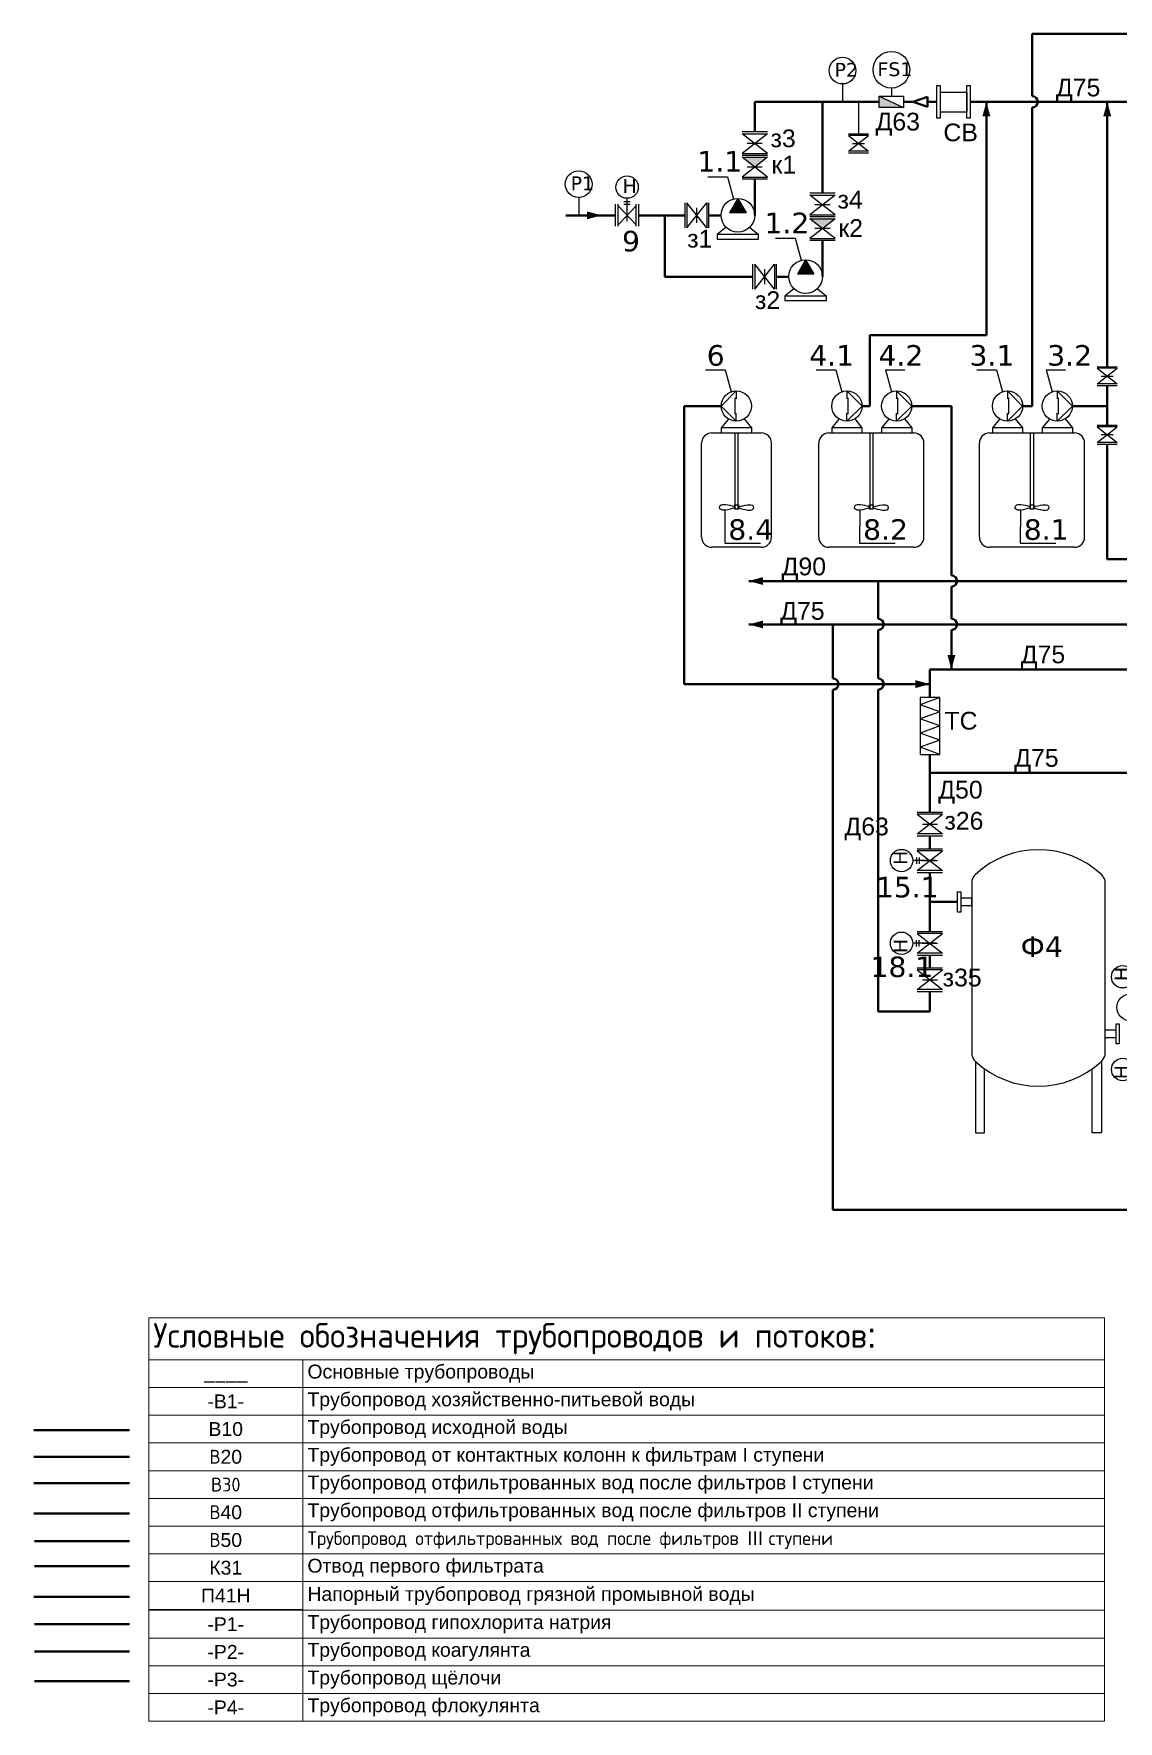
# Model space of a CAD drawing. Header units: millimetres. Extents: x 93665 to 221094, y -93000 to -1330.
# Drawn here: x 113402 to 123954, y -82655 to -66226 of the extents above; entities that cross this region are included whole.
import ezdxf

# ---------------------------------------------------------------- set-up
doc = ezdxf.new("R2010")
doc.units = ezdxf.units.MM
doc.layers.get('Defpoints').update_dxf_attribs({"color": 1, "lineweight": 50})
doc.layers.add('1', color=7, linetype='Continuous')
doc.layers.add('2', color=7, linetype='Continuous')
for name, color, linetype, lineweight in [('_Надписи', 7, 'Continuous', 40), ('В10', 66, 'Continuous', 40), ('В40', 142, 'Continuous', 40), ('В50', 180, 'Continuous', 40), ('В60Н', 140, 'Continuous', 40), ('К20Н', 33, 'Continuous', 40), ('Р1', 202, 'Continuous', 40), ('Р4', 210, 'Continuous', 40)]:
    doc.layers.add(name, color=color, linetype=linetype, lineweight=lineweight)
for name, color, linetype, lineweight, true_color in [('В1', 5, 'Continuous', 40, 0x0000ff), ('К10', 7, 'Continuous', 40, 0xffbe00), ('Р2', 7, 'Continuous', 40, 0x991b1e), ('Р3', 7, 'Continuous', 40, 0xd19cc7)]:
    doc.layers.add(name, color=color, linetype=linetype, lineweight=lineweight, true_color=true_color)
doc.styles.get("Standard").update_dxf_attribs({"font": 'arial.ttf'})

# ---------------------------------------------------------------- blocks, each defined once
blk = doc.blocks.new('*T3')
at = {"layer": 'Defpoints', "color": 8, "linetype": 'ByBlock', "lineweight": 0, "transparency": 16777216}
for p, q in [((0, 0), (9300, 0)), ((0, 0), (0, -410)), ((9300, 0), (9300, -410)), ((0, -410), (9300, -410))]:
    blk.add_line(p, q, dxfattribs=at)
at = {"layer": '_Надписи', "color": 0, "transparency": 16777216, "insert": (45, -205), "char_height": 240, "width": 9210, "attachment_point": 4}
blk.add_mtext('{\\fGOST Common|b0|i0|c204|p34;Условные обозначения трубопроводов и потоков}:', dxfattribs=at)
blk = doc.blocks.new('*T4')
at = {"layer": 'Р1', "color": 7, "linetype": 'ByBlock', "lineweight": 15, "transparency": 16777216}
for p, q in [((0, 0), (1500, 0)), ((0, 0), (0, -270)), ((1500, 0), (1500, -270)), ((0, -270), (1500, -270))]:
    blk.add_line(p, q, dxfattribs=at)
at = {"layer": 'Р1', "color": 0, "transparency": 16777216, "insert": (750, -135), "char_height": 135, "width": 1410, "attachment_point": 5}
blk.add_mtext('-Р1-', dxfattribs=at)
blk = doc.blocks.new('*T5')
at = {"layer": 'Р2', "color": 7, "linetype": 'ByBlock', "lineweight": 15, "transparency": 16777216}
for p, q in [((0, 0), (1500, 0)), ((0, 0), (0, -270)), ((1500, 0), (1500, -270)), ((0, -270), (1500, -270))]:
    blk.add_line(p, q, dxfattribs=at)
at = {"layer": 'Р2', "color": 0, "transparency": 16777216, "insert": (750, -135), "char_height": 135, "width": 1410, "attachment_point": 5}
blk.add_mtext('-Р2-', dxfattribs=at)
blk = doc.blocks.new('*T6')
at = {"layer": 'Р3', "color": 7, "linetype": 'ByBlock', "lineweight": 15, "transparency": 16777216}
for p, q in [((0, 0), (1500, 0)), ((0, 0), (0, -270)), ((1500, 0), (1500, -270)), ((0, -270), (1500, -270))]:
    blk.add_line(p, q, dxfattribs=at)
at = {"layer": 'Р3', "color": 0, "transparency": 16777216, "insert": (750, -135), "char_height": 135, "width": 1410, "attachment_point": 5}
blk.add_mtext('-Р3-', dxfattribs=at)
blk = doc.blocks.new('*T7')
at = {"layer": 'Р4', "color": 7, "linetype": 'ByBlock', "lineweight": 15, "transparency": 16777216}
for p, q in [((0, 0), (1500, 0)), ((0, 0), (0, -270)), ((1500, 0), (1500, -270)), ((0, -270), (1500, -270))]:
    blk.add_line(p, q, dxfattribs=at)
at = {"layer": 'Р4', "color": 0, "transparency": 16777216, "insert": (750, -135), "char_height": 135, "width": 1410, "attachment_point": 5}
blk.add_mtext('-Р4-', dxfattribs=at)
blk = doc.blocks.new('*T8')
at = {"layer": '_Надписи', "color": 7, "linetype": 'ByBlock', "lineweight": 15, "transparency": 16777216}
for p, q in [((0, 0), (7800, 0)), ((0, 0), (0, -270)), ((7800, 0), (7800, -270)), ((0, -270), (7800, -270))]:
    blk.add_line(p, q, dxfattribs=at)
at = {"layer": '_Надписи', "color": 0, "transparency": 16777216, "insert": (45, -135), "char_height": 135, "width": 7710, "attachment_point": 4}
blk.add_mtext('Трубопровод гипохлорита натрия', dxfattribs=at)
blk = doc.blocks.new('*T9')
at = {"layer": '_Надписи', "color": 7, "linetype": 'ByBlock', "lineweight": 15, "transparency": 16777216}
for p, q in [((0, 0), (7800, 0)), ((0, 0), (0, -270)), ((7800, 0), (7800, -270)), ((0, -270), (7800, -270))]:
    blk.add_line(p, q, dxfattribs=at)
at = {"layer": '_Надписи', "color": 0, "transparency": 16777216, "insert": (45, -135), "char_height": 135, "width": 7710, "attachment_point": 4}
blk.add_mtext('Трубопровод коагулянта', dxfattribs=at)
blk = doc.blocks.new('*T10')
at = {"layer": '_Надписи', "color": 7, "linetype": 'ByBlock', "lineweight": 15, "transparency": 16777216}
for p, q in [((0, 0), (7800, 0)), ((0, 0), (0, -270)), ((7800, 0), (7800, -270)), ((0, -270), (7800, -270))]:
    blk.add_line(p, q, dxfattribs=at)
at = {"layer": '_Надписи', "color": 0, "transparency": 16777216, "insert": (45, -135), "char_height": 135, "width": 7710, "attachment_point": 4}
blk.add_mtext('Трубопровод щёлочи', dxfattribs=at)
blk = doc.blocks.new('*T11')
at = {"layer": '_Надписи', "color": 7, "linetype": 'ByBlock', "lineweight": 15, "transparency": 16777216}
for p, q in [((0, 0), (7800, 0)), ((0, 0), (0, -270)), ((7800, 0), (7800, -270)), ((0, -270), (7800, -270))]:
    blk.add_line(p, q, dxfattribs=at)
at = {"layer": '_Надписи', "color": 0, "transparency": 16777216, "insert": (45, -135), "char_height": 135, "width": 7710, "attachment_point": 4}
blk.add_mtext('Трубопровод флокулянта', dxfattribs=at)
blk = doc.blocks.new('*T12')
at = {"layer": '_Надписи', "color": 7, "linetype": 'ByBlock', "lineweight": 15, "transparency": 16777216}
for p, q in [((0, 0), (1500, 0)), ((0, 0), (0, -270)), ((1500, 0), (1500, -270)), ((0, -270), (1500, -270))]:
    blk.add_line(p, q, dxfattribs=at)
at = {"layer": '_Надписи', "color": 0, "transparency": 16777216, "insert": (750, -135), "char_height": 135, "width": 1410, "attachment_point": 5}
blk.add_mtext('____', dxfattribs=at)
blk = doc.blocks.new('*T13')
at = {"layer": '_Надписи', "color": 7, "linetype": 'ByBlock', "lineweight": 15, "transparency": 16777216}
for p, q in [((0, 0), (7800, 0)), ((0, 0), (0, -270)), ((7800, 0), (7800, -270)), ((0, -270), (7800, -270))]:
    blk.add_line(p, q, dxfattribs=at)
at = {"layer": '_Надписи', "color": 0, "transparency": 16777216, "insert": (45, -135), "char_height": 135, "width": 7710, "attachment_point": 4}
blk.add_mtext('Основные трубопроводы', dxfattribs=at)
blk = doc.blocks.new('*T14')
at = {"layer": 'В1', "color": 7, "linetype": 'ByBlock', "lineweight": 15, "transparency": 16777216}
for p, q in [((0, 0), (1500, 0)), ((0, 0), (0, -270)), ((1500, 0), (1500, -270)), ((0, -270), (1500, -270))]:
    blk.add_line(p, q, dxfattribs=at)
at = {"layer": 'В1', "color": 0, "transparency": 16777216, "insert": (750, -135), "char_height": 135, "width": 1410, "attachment_point": 5}
blk.add_mtext('-В1-', dxfattribs=at)
blk = doc.blocks.new('*T15')
at = {"layer": '_Надписи', "color": 7, "linetype": 'ByBlock', "lineweight": 15, "transparency": 16777216}
for p, q in [((0, 0), (7800, 0)), ((0, 0), (0, -270)), ((7800, 0), (7800, -270)), ((0, -270), (7800, -270))]:
    blk.add_line(p, q, dxfattribs=at)
at = {"layer": '_Надписи', "color": 0, "transparency": 16777216, "insert": (45, -135), "char_height": 135, "width": 7710, "attachment_point": 4}
blk.add_mtext('Трубопровод хозяйственно-питьевой воды', dxfattribs=at)
blk = doc.blocks.new('*T16')
at = {"layer": 'В10', "color": 7, "linetype": 'ByBlock', "lineweight": 15, "transparency": 16777216}
for p, q in [((0, 0), (1500, 0)), ((0, 0), (0, -270)), ((1500, 0), (1500, -270)), ((0, -270), (1500, -270))]:
    blk.add_line(p, q, dxfattribs=at)
at = {"layer": 'В10', "color": 0, "transparency": 16777216, "insert": (750, -135), "char_height": 135, "width": 1410, "attachment_point": 5}
blk.add_mtext('В10', dxfattribs=at)
blk = doc.blocks.new('*T17')
at = {"layer": '_Надписи', "color": 7, "linetype": 'ByBlock', "lineweight": 15, "transparency": 16777216}
for p, q in [((0, 0), (7800, 0)), ((0, 0), (0, -270)), ((7800, 0), (7800, -270)), ((0, -270), (7800, -270))]:
    blk.add_line(p, q, dxfattribs=at)
at = {"layer": '_Надписи', "color": 0, "transparency": 16777216, "insert": (45, -135), "char_height": 135, "width": 7710, "attachment_point": 4}
blk.add_mtext('Трубопровод исходной воды', dxfattribs=at)
blk = doc.blocks.new('*T18')
at = {"layer": 'В40', "color": 7, "linetype": 'ByBlock', "lineweight": 15, "transparency": 16777216}
for p, q in [((0, 0), (1500, 0)), ((0, 0), (0, -270)), ((1500, 0), (1500, -270)), ((0, -270), (1500, -270))]:
    blk.add_line(p, q, dxfattribs=at)
at = {"layer": 'В40', "color": 0, "transparency": 16777216, "insert": (750, -135), "char_height": 135, "width": 1410, "attachment_point": 5}
blk.add_mtext('{\\fGOST Common|b0|i0|c204|p34;В}20', dxfattribs=at)
blk = doc.blocks.new('*T19')
at = {"layer": '_Надписи', "color": 7, "linetype": 'ByBlock', "lineweight": 15, "transparency": 16777216}
for p, q in [((0, 0), (7800, 0)), ((0, 0), (0, -270)), ((7800, 0), (7800, -270)), ((0, -270), (7800, -270))]:
    blk.add_line(p, q, dxfattribs=at)
at = {"layer": '_Надписи', "color": 0, "transparency": 16777216, "insert": (45, -135), "char_height": 135, "width": 7710, "attachment_point": 4}
blk.add_mtext('Трубопровод от контактных колонн к фильтрам I ступени', dxfattribs=at)
blk = doc.blocks.new('*T20')
at = {"layer": 'В50', "color": 7, "linetype": 'ByBlock', "lineweight": 15, "transparency": 16777216}
for p, q in [((0, 0), (1500, 0)), ((0, 0), (0, -270)), ((1500, 0), (1500, -270)), ((0, -270), (1500, -270))]:
    blk.add_line(p, q, dxfattribs=at)
at = {"layer": 'В50', "color": 0, "transparency": 16777216, "insert": (750, -135), "char_height": 135, "width": 1410, "attachment_point": 5}
blk.add_mtext('{\\fGOST Common|b0|i0|c204|p34;\\C256;В\\fGOST Common|b0|i0|c0|p34;30}', dxfattribs=at)
blk = doc.blocks.new('*T21')
at = {"layer": '_Надписи', "color": 7, "linetype": 'ByBlock', "lineweight": 15, "transparency": 16777216}
for p, q in [((0, 0), (7800, 0)), ((0, 0), (0, -270)), ((7800, 0), (7800, -270)), ((0, -270), (7800, -270))]:
    blk.add_line(p, q, dxfattribs=at)
at = {"layer": '_Надписи', "color": 0, "transparency": 16777216, "insert": (45, -135), "char_height": 135, "width": 7710, "attachment_point": 4}
blk.add_mtext('Трубопровод отфильтрованных вод после фильтров I ступени', dxfattribs=at)
blk = doc.blocks.new('*T22')
at = {"layer": 'В60Н', "color": 7, "linetype": 'ByBlock', "lineweight": 15, "transparency": 16777216}
for p, q in [((0, 0), (1500, 0)), ((0, 0), (0, -270)), ((1500, 0), (1500, -270)), ((0, -270), (1500, -270))]:
    blk.add_line(p, q, dxfattribs=at)
at = {"layer": 'В60Н', "color": 0, "transparency": 16777216, "insert": (750, -135), "char_height": 135, "width": 1410, "attachment_point": 5}
blk.add_mtext('{\\fGOST Common|b0|i0|c204|p34;В}40', dxfattribs=at)
blk = doc.blocks.new('*T23')
at = {"layer": '_Надписи', "color": 7, "linetype": 'ByBlock', "lineweight": 15, "transparency": 16777216}
for p, q in [((0, 0), (7800, 0)), ((0, 0), (0, -270)), ((7800, 0), (7800, -270)), ((0, -270), (7800, -270))]:
    blk.add_line(p, q, dxfattribs=at)
at = {"layer": '_Надписи', "color": 0, "transparency": 16777216, "insert": (45, -135), "char_height": 135, "width": 7710, "attachment_point": 4}
blk.add_mtext('Трубопровод отфильтрованных вод после фильтров II ступени', dxfattribs=at)
blk = doc.blocks.new('*T24')
at = {"layer": 'К10', "color": 7, "linetype": 'ByBlock', "lineweight": 15, "transparency": 16777216}
for p, q in [((0, 0), (1500, 0)), ((0, 0), (0, -270)), ((1500, 0), (1500, -270)), ((0, -270), (1500, -270))]:
    blk.add_line(p, q, dxfattribs=at)
at = {"layer": 'К10', "color": 0, "transparency": 16777216, "insert": (750, -135), "char_height": 135, "width": 1410, "attachment_point": 5}
blk.add_mtext('К31', dxfattribs=at)
blk = doc.blocks.new('*T25')
at = {"layer": '_Надписи', "color": 7, "linetype": 'ByBlock', "lineweight": 15, "transparency": 16777216}
for p, q in [((0, 0), (7800, 0)), ((0, 0), (0, -270)), ((7800, 0), (7800, -270)), ((0, -270), (7800, -270))]:
    blk.add_line(p, q, dxfattribs=at)
at = {"layer": '_Надписи', "color": 0, "transparency": 16777216, "insert": (45, -135), "char_height": 135, "width": 7710, "attachment_point": 4}
blk.add_mtext('Отвод первого фильтрата', dxfattribs=at)
blk = doc.blocks.new('*T26')
at = {"layer": 'К20Н', "color": 7, "linetype": 'ByBlock', "lineweight": 15, "transparency": 16777216}
for p, q in [((0, 0), (1500, 0)), ((0, 0), (0, -270)), ((1500, 0), (1500, -270)), ((0, -270), (1500, -270))]:
    blk.add_line(p, q, dxfattribs=at)
at = {"layer": 'К20Н', "color": 0, "transparency": 16777216, "insert": (750, -135), "char_height": 135, "width": 1410, "attachment_point": 5}
blk.add_mtext('П41Н', dxfattribs=at)
blk = doc.blocks.new('*T27')
at = {"layer": '_Надписи', "color": 7, "linetype": 'ByBlock', "lineweight": 15, "transparency": 16777216}
for p, q in [((0, 0), (7800, 0)), ((0, 0), (0, -279)), ((7800, 0), (7800, -279)), ((0, -279), (7800, -279))]:
    blk.add_line(p, q, dxfattribs=at)
at = {"layer": '_Надписи', "color": 0, "transparency": 16777216, "insert": (45, -139.5), "char_height": 135, "width": 7710, "attachment_point": 4}
blk.add_mtext('Напорный трубопровод грязной промывной воды', dxfattribs=at)
blk = doc.blocks.new('*T28')
at = {"layer": 'В60Н', "color": 7, "linetype": 'ByBlock', "lineweight": 15, "transparency": 16777216}
for p, q in [((0, 0), (1500, 0)), ((0, 0), (0, -270)), ((1500, 0), (1500, -270)), ((0, -270), (1500, -270))]:
    blk.add_line(p, q, dxfattribs=at)
at = {"layer": 'В60Н', "color": 0, "transparency": 16777216, "insert": (750, -135), "char_height": 135, "width": 1410, "attachment_point": 5}
blk.add_mtext('{\\fGOST Common|b0|i0|c204|p34;В}50', dxfattribs=at)
blk = doc.blocks.new('*T29')
at = {"layer": '_Надписи', "color": 7, "linetype": 'ByBlock', "lineweight": 15, "transparency": 16777216}
for p, q in [((0, 0), (7800, 0)), ((0, 0), (0, -270)), ((7800, 0), (7800, -270)), ((0, -270), (7800, -270))]:
    blk.add_line(p, q, dxfattribs=at)
at = {"layer": '_Надписи', "color": 0, "transparency": 16777216, "insert": (45, -135), "char_height": 135, "width": 7710, "attachment_point": 4}
blk.add_mtext('{\\fGOST Common|b0|i0|c204|p34;Трубопровод отфильтрованных вод после фильтров }III {\\fGOST Common|b0|i0|c204|p34;ступени}', dxfattribs=at)

msp = doc.modelspace()

# ---------------------------------------------------------------- hatches: boundary and pattern name
at = {"layer": '1'}
h = msp.add_hatch(color=256, dxfattribs=at)
h.dxf.hatch_style = 1
h.paths.add_polyline_path([(120294, -67429), (120417, -67526), (120540, -67429)])
at = {"layer": '1', "ltscale": 0.3}
h = msp.add_hatch(color=256, dxfattribs=at)
h.dxf.hatch_style = 1
h.paths.add_polyline_path([(120252, -67829), (120333, -67970), (120173, -67970)])
at = {"layer": '1'}
h = msp.add_hatch(color=256, dxfattribs=at)
h.dxf.hatch_style = 1
h.paths.add_polyline_path([(120954, -68027), (121076, -68123), (121199, -68027)])
at = {"layer": '1', "ltscale": 0.3}
h = msp.add_hatch(color=256, dxfattribs=at)
h.dxf.hatch_style = 1
h.paths.add_polyline_path([(120912, -68427), (120992, -68568), (120832, -68568)])
at = {"layer": '2', "ltscale": 0.5}
msp.add_hatch(color=256, dxfattribs=at).paths.add_polyline_path([(121629, -66835), (121629, -66944), (121865, -66944)])

# ---------------------------------------------------------------- linework, layer by layer
at = {"layer": '1'}
for p, q in [((121271, -66715), (121271, -66889)), ((122220, -66794), (122220, -66985)), ((122220, -66794), (122481, -66794)), ((122481, -66794), (122481, -66985)), ((121427, -66889), (121427, -67202)), ((122220, -66985), (122481, -66985)), ((121330, -67202), (121525, -67202)), ((121525, -67217), (121330, -67217)), ((121330, -67217), (121525, -67370)), ((121330, -67370), (121525, -67217)), ((121369, -67294), (121486, -67294)), ((121369, -67294), (121486, -67294)), ((121525, -67370), (121330, -67370)), ((121330, -67385), (121525, -67385)), ((118704, -67820), (118704, -67994)), ((120252, -67829), (120173, -67970)), ((120252, -67829), (120333, -67970)), ((120139, -68110), (120051, -68182)), ((120367, -68110), (120455, -68182)), ((120912, -68427), (120832, -68568)), ((120912, -68427), (120992, -68568)), ((120798, -68708), (120710, -68780)), ((121027, -68708), (121115, -68780)), ((123750, -69468), (123944, -69468)), ((123944, -69483), (123750, -69483)), ((123750, -69483), (123944, -69636)), ((123750, -69636), (123944, -69483)), ((123944, -69636), (123750, -69636)), ((123750, -69651), (123944, -69651)), ((123788, -69560), (123905, -69560)), ((123788, -69560), (123906, -69560)), ((120161, -69977), (120092, -70064)), ((120388, -70064), (120317, -69975)), ((121237, -69977), (121168, -70064)), ((121464, -70064), (121393, -69975)), ((121721, -69977), (121652, -70064)), ((121948, -70064), (121877, -69975)), ((122800, -69977), (122731, -70064)), ((123027, -70064), (122956, -69975)), ((123284, -69977), (123215, -70064)), ((123511, -70064), (123440, -69975)), ((119998, -70113), (120482, -70113)), ((121138, -70113), (121966, -70113)), ((122701, -70113), (123529, -70113)), ((123750, -70038), (123944, -70038)), ((123944, -70053), (123750, -70053)), ((123750, -70053), (123944, -70205)), ((123750, -70205), (123944, -70053)), ((123788, -70129), (123905, -70129)), ((123788, -70129), (123906, -70129)), ((119900, -71127), (119900, -70211)), ((120580, -71127), (120580, -70211)), ((121040, -71127), (121040, -70211)), ((122603, -71127), (122603, -70211)), ((123944, -70205), (123750, -70205)), ((123750, -70221), (123944, -70221)), ((120127, -70863), (120125, -71187)), ((121439, -70863), (121437, -71187)), ((123002, -70863), (123000, -71187)), ((120482, -71225), (119998, -71225)), ((120125, -71187), (120473, -71187)), ((121966, -71225), (121138, -71225)), ((121437, -71187), (121785, -71187)), ((123529, -71225), (122701, -71225)), ((123000, -71187), (123348, -71187)), ((122026, -72688), (122026, -73242)), ((122217, -72688), (122026, -72688)), ((122217, -72688), (122026, -72758)), ((122217, -72827), (122026, -72758)), ((122217, -73242), (122217, -72688)), ((122217, -72827), (122026, -72896)), ((122217, -72965), (122026, -72896)), ((122217, -72965), (122026, -73034)), ((122217, -73104), (122026, -73034)), ((122217, -73104), (122026, -73173)), ((122217, -73242), (122026, -73173)), ((122026, -73242), (122217, -73242)), ((122529, -74470), (122529, -76172)), ((123825, -74470), (123825, -76172)), ((122564, -76231), (122564, -76927)), ((122654, -76927), (122654, -76305)), ((123700, -76927), (123700, -76305)), ((123791, -76231), (123791, -76927)), ((122564, -76927), (122654, -76927)), ((123791, -76927), (123700, -76927))]:
    msp.add_line(p, q, dxfattribs=at)
at = {"layer": '1', "ltscale": 0.166667}
for p, q in [((119961, -67619), (120151, -67619)), ((120620, -68217), (120810, -68217)), ((119939, -69497), (120129, -69497)), ((121016, -69497), (121206, -69497)), ((121689, -69497), (121879, -69497)), ((122579, -69497), (122769, -69497)), ((123252, -69497), (123442, -69497))]:
    msp.add_line(p, q, dxfattribs=at)
at = {"layer": '1', "ltscale": 0.4}
for p, q in [((120151, -67619), (120210, -67835)), ((120810, -68217), (120869, -68432)), ((120129, -69497), (120188, -69712)), ((121206, -69497), (121265, -69712)), ((121689, -69497), (121748, -69712)), ((122769, -69497), (122828, -69712)), ((123252, -69497), (123311, -69712))]:
    msp.add_line(p, q, dxfattribs=at)
at = {"layer": '1', "ltscale": 0.3}
for p, q in [((120333, -67970), (120173, -67970)), ((120051, -68226), (120455, -68226)), ((120992, -68568), (120832, -68568)), ((120710, -68824), (121115, -68824)), ((122064, -71127), (122064, -70211)), ((123627, -71127), (123627, -70211))]:
    msp.add_line(p, q, dxfattribs=at)
at = {"layer": '1', "ltscale": 10}
for p, q in [((120091, -69851), (120238, -69704)), ((120226, -69931), (120226, -69770)), ((120238, -69704), (120238, -69782)), ((121461, -69851), (121314, -69704)), ((121314, -69704), (121314, -69782)), ((121325, -69931), (121325, -69770)), ((121945, -69851), (121798, -69704)), ((121798, -69704), (121798, -69782)), ((121809, -69931), (121809, -69770)), ((123024, -69851), (122877, -69704)), ((122877, -69704), (122877, -69782)), ((122888, -69931), (122888, -69770)), ((123508, -69851), (123361, -69704)), ((123361, -69704), (123361, -69782)), ((123372, -69931), (123372, -69770)), ((120091, -69851), (120238, -69998)), ((120238, -69998), (120238, -69920)), ((121461, -69851), (121314, -69998)), ((121314, -69998), (121314, -69920)), ((121945, -69851), (121798, -69998)), ((121798, -69998), (121798, -69920)), ((123024, -69851), (122877, -69998)), ((122877, -69998), (122877, -69920)), ((123508, -69851), (123361, -69998)), ((123361, -69998), (123361, -69920))]:
    msp.add_line(p, q, dxfattribs=at)
at = {"layer": '1', "ltscale": 100}
for p, q in [((120092, -70113), (120388, -70113)), ((121168, -70113), (121464, -70113)), ((121652, -70113), (121948, -70113)), ((122731, -70113), (123027, -70113)), ((123215, -70113), (123511, -70113))]:
    msp.add_line(p, q, dxfattribs=at)
at = {"layer": '1'}
for points in [[(122189, -66729), (122220, -66729), (122220, -67049), (122189, -67049)], [(122481, -66729), (122513, -66729), (122513, -67049), (122481, -67049)], [(122390, -74580), (122422, -74580), (122422, -74777), (122390, -74777)], [(122529, -74643), (122422, -74643), (122422, -74714), (122529, -74714)], [(123964, -76061), (123933, -76061), (123933, -75865), (123964, -75865)], [(123825, -75998), (123933, -75998), (123933, -75928), (123825, -75928)]]:
    msp.add_lwpolyline(points, close=True, dxfattribs=at)
for points in [[(120455, -68226), (120455, -68182), (120051, -68182), (120051, -68226)], [(121115, -68824), (121115, -68780), (120710, -68780), (120710, -68824)], [(120388, -70113), (120388, -70064), (120092, -70064), (120092, -70113)], [(121464, -70113), (121464, -70064), (121168, -70064), (121168, -70113)], [(121948, -70113), (121948, -70064), (121652, -70064), (121652, -70113)], [(123027, -70113), (123027, -70064), (122731, -70064), (122731, -70113)], [(123511, -70113), (123511, -70064), (123215, -70064), (123215, -70113)]]:
    msp.add_lwpolyline(points, dxfattribs=at)
at = {"layer": '1', "ltscale": 50}
for points in [[(120227, -70856), (120227, -70113), (120253, -70113), (120253, -70856)], [(121539, -70856), (121539, -70113), (121565, -70113), (121565, -70856)], [(123102, -70856), (123102, -70113), (123128, -70113), (123128, -70856)]]:
    msp.add_lwpolyline(points, dxfattribs=at)
for points in [[(120222, -70813), (120258, -70813), (120258, -70856), (120222, -70856)], [(121533, -70813), (121570, -70813), (121570, -70856), (121533, -70856)], [(123096, -70813), (123133, -70813), (123133, -70856), (123096, -70856)]]:
    msp.add_lwpolyline(points, close=True, dxfattribs=at)
at = {"layer": '1'}
for centre, radius in [((120253, -67993), 164), ((120912, -68590), 164), ((120238, -69851), 147), ((121314, -69851), 147), ((121798, -69851), 147), ((122877, -69851), 147), ((123361, -69851), 147)]:
    msp.add_circle(centre, radius, dxfattribs=at)
for centre, radius, start, end in [((119998, -70211), 98, 90, 180), ((120482, -70211), 98, 0, 90), ((121138, -70211), 98, 90, 180), ((121966, -70211), 98, 0, 90), ((122701, -70211), 98, 90, 180), ((123529, -70211), 98, 0, 90), ((119998, -71127), 98, 180, 270), ((120482, -71127), 98, 270, 0), ((121138, -71127), 98, 180, 270), ((121966, -71127), 98, 270, 0), ((122701, -71127), 98, 180, 270), ((123529, -71127), 98, 270, 0), ((123177, -75070), 900, 47.0537, 132.9463), ((122657, -74505), 132, 134.8277, 164.8388), ((123698, -74505), 132, 15.1612, 45.1723), ((122657, -76137), 132, 195.1612, 225.1723), ((123698, -76137), 132, 314.8277, 344.8388), ((123177, -75572), 900, 227.0537, 312.9463)]:
    msp.add_arc(centre, radius, start, end, dxfattribs=at)
at = {"layer": '1', "ltscale": 50}
for centre, start, end in [((120091, -70838), 144.6538, 215.3462), ((120389, -70838), 324.6538, 35.3462), ((121403, -70838), 144.6538, 215.3462), ((121701, -70838), 324.6538, 35.3462), ((122966, -70838), 144.6538, 215.3462), ((123264, -70838), 324.6538, 35.3462)]:
    msp.add_arc(centre, 19, start, end, dxfattribs=at)
for points in [[(120222, -70832), (120132, -70813), (120078, -70824), (120075, -70827)], [(120222, -70843), (120132, -70863), (120078, -70852), (120075, -70849)], [(120258, -70832), (120347, -70813), (120402, -70824), (120404, -70827)], [(120258, -70843), (120347, -70863), (120402, -70852), (120404, -70849)], [(121533, -70832), (121444, -70813), (121390, -70824), (121387, -70827)], [(121533, -70843), (121444, -70863), (121390, -70852), (121387, -70849)], [(121570, -70832), (121659, -70813), (121714, -70824), (121716, -70827)], [(121570, -70843), (121659, -70863), (121714, -70852), (121716, -70849)], [(123096, -70832), (123007, -70813), (122953, -70824), (122950, -70827)], [(123096, -70843), (123007, -70863), (122953, -70852), (122950, -70849)], [(123133, -70832), (123222, -70813), (123277, -70824), (123279, -70827)], [(123133, -70843), (123222, -70863), (123277, -70852), (123279, -70849)]]:
    msp.add_spline(points, degree=3, dxfattribs=at)
at = {"layer": '2', "ltscale": 0.5}
for p, q in [((121629, -66835), (121865, -66944)), ((121747, -66755), (121747, -66835)), ((119206, -67863), (119144, -67863)), ((119206, -67890), (119144, -67890)), ((121990, -74245), (121990, -74307)), ((122018, -74245), (122018, -74307)), ((121990, -75112), (121990, -75050)), ((122018, -75112), (122018, -75050))]:
    msp.add_line(p, q, dxfattribs=at)
at = {"layer": '2'}
for p, q in [((120540, -67180), (120294, -67180)), ((120294, -67199), (120540, -67199)), ((120540, -67391), (120294, -67199)), ((120540, -67199), (120294, -67391)), ((120491, -67295), (120343, -67295)), ((120491, -67295), (120343, -67295)), ((120294, -67391), (120540, -67391)), ((120540, -67410), (120294, -67410)), ((120294, -67429), (120540, -67429)), ((120540, -67622), (120294, -67429)), ((120540, -67429), (120294, -67622)), ((120294, -67622), (120540, -67622)), ((120540, -67641), (120294, -67641)), ((120491, -67526), (120343, -67526)), ((120491, -67526), (120343, -67526)), ((121199, -67777), (120954, -67777)), ((120954, -67797), (121199, -67797)), ((121199, -67989), (120954, -67797)), ((121199, -67797), (120954, -67989)), ((119062, -68101), (119062, -67886)), ((119088, -68101), (119088, -67886)), ((119263, -68085), (119088, -67903)), ((119088, -68085), (119263, -67903)), ((119263, -68101), (119263, -67886)), ((119290, -68101), (119290, -67886)), ((119739, -68116), (119739, -67871)), ((119758, -67871), (119758, -68116)), ((119951, -68116), (119758, -67871)), ((119758, -68116), (119951, -67871)), ((119854, -68067), (119854, -67920)), ((119854, -68067), (119854, -67920)), ((119951, -67871), (119951, -68116)), ((119970, -68116), (119970, -67871)), ((120954, -67989), (121199, -67989)), ((121199, -68008), (120954, -68008)), ((121150, -67893), (121002, -67893)), ((121150, -67893), (121003, -67893)), ((120954, -68027), (121199, -68027)), ((121199, -68219), (120954, -68027)), ((121199, -68027), (120954, -68219)), ((121150, -68123), (121002, -68123)), ((121150, -68123), (121003, -68123)), ((120954, -68219), (121199, -68219)), ((121199, -68239), (120954, -68239)), ((120398, -68714), (120398, -68469)), ((120418, -68469), (120418, -68714)), ((120610, -68714), (120418, -68469)), ((120418, -68714), (120610, -68469)), ((120610, -68469), (120610, -68714)), ((120629, -68714), (120629, -68469)), ((120514, -68665), (120514, -68517)), ((120514, -68665), (120514, -68518)), ((121999, -73806), (122244, -73806)), ((122244, -73825), (121999, -73825)), ((121999, -74017), (122244, -73825)), ((121999, -73825), (122244, -74017)), ((122048, -73921), (122195, -73921)), ((122048, -73921), (122196, -73921)), ((122244, -74017), (121999, -74017)), ((121999, -74036), (122244, -74036)), ((121998, -74161), (122244, -74161)), ((122244, -74180), (121998, -74180)), ((121998, -74372), (122244, -74180)), ((121998, -74180), (122244, -74372)), ((122244, -74372), (121998, -74372)), ((121998, -74391), (122244, -74391)), ((122047, -74276), (122195, -74276)), ((122047, -74276), (122195, -74276)), ((121998, -74966), (122244, -74966)), ((122244, -74985), (121998, -74985)), ((121998, -74985), (122244, -75177)), ((121998, -75177), (122244, -74985)), ((122244, -75177), (121998, -75177)), ((121998, -75196), (122244, -75196)), ((122047, -75081), (122195, -75081)), ((122047, -75081), (122195, -75081)), ((121999, -75321), (122244, -75321)), ((122244, -75340), (121999, -75340)), ((121999, -75340), (122244, -75532)), ((121999, -75532), (122244, -75340)), ((122244, -75532), (121999, -75532)), ((121999, -75551), (122244, -75551)), ((122048, -75436), (122195, -75436)), ((122048, -75436), (122196, -75436))]:
    msp.add_line(p, q, dxfattribs=at)
at = {"layer": '2', "ltscale": 30}
for p, q in [((119175, -68051), (119175, -67828)), ((122178, -74276), (121955, -74276)), ((122178, -75081), (121955, -75081))]:
    msp.add_line(p, q, dxfattribs=at)
at = {"layer": '2', "ltscale": 0.5}
msp.add_lwpolyline([(121629, -66835), (121865, -66835), (121865, -66944), (121629, -66944)], close=True, dxfattribs=at)
for centre, radius in [((121271, -66585), 130), ((121747, -66577), 178), ((118704, -67690), 130), ((119175, -67719), 109), ((121846, -74276), 109), ((121846, -75081), 109), ((123997, -75407), 109), ((124070, -75705), 130), ((123997, -76310), 109)]:
    msp.add_circle(centre, radius, dxfattribs=at)
at = {"layer": 'В10'}
for p, q in [((122098, -66841), (121958, -66889)), ((122098, -66841), (122098, -66938)), ((121629, -66889), (120417, -66889)), ((120417, -67180), (120417, -66889)), ((121076, -67777), (121076, -66889)), ((121958, -66889), (121865, -66889)), ((122098, -66938), (121958, -66889)), ((122189, -66889), (122098, -66889)), ((126420, -66889), (122513, -66889)), ((120417, -67994), (120417, -67641)), ((119062, -67994), (118580, -67994)), ((119739, -67994), (119290, -67994)), ((119541, -68592), (119541, -67994)), ((120089, -67994), (119970, -67994)), ((121076, -68591), (121076, -68239)), ((120398, -68592), (119541, -68592)), ((120749, -68592), (120629, -68592)), ((114332, -79820), (113403, -79820))]:
    msp.add_line(p, q, dxfattribs=at)
msp.add_lwpolyline([(118785, -67994, 77, 0, 0), (118926, -67994, 0, 0, 0)], format="xyseb", dxfattribs=at)
at = {"layer": 'В40', "ltscale": 0.3}
msp.add_line((113403, -80080), (114332, -80080), dxfattribs=at)
at = {"layer": 'В50'}
for p, q in [((122121, -72415), (130454, -72415)), ((122121, -72688), (122121, -72415)), ((122121, -73806), (122121, -73242)), ((132591, -73422), (122121, -73422)), ((122121, -74161), (122121, -74036)), ((122121, -74679), (122121, -74391)), ((122390, -74679), (122121, -74679))]:
    msp.add_line(p, q, dxfattribs=at)
at = {"layer": 'В50', "ltscale": 0.3}
msp.add_line((113403, -80337), (114332, -80337), dxfattribs=at)
at = {"layer": 'В60Н', "ltscale": 0.3}
msp.add_line((113403, -80631), (114332, -80631), dxfattribs=at)
at = {"layer": 'К10'}
for p, q in [((139895, -71977), (120359, -71977)), ((121178, -72503), (121178, -71977)), ((121178, -77676), (121178, -72612)), ((141129, -77676), (121178, -77676)), ((114332, -80902), (113409, -80902))]:
    msp.add_line(p, q, dxfattribs=at)
msp.add_lwpolyline([(120499, -71977, 77, 0, 0), (120359, -71977, 0, 0, 0)], format="xyseb", dxfattribs=at)
at = {"layer": 'К10', "ltscale": 0.3}
msp.add_arc((121178, -72558), 54.7, 270, 90, dxfattribs=at)
at = {"layer": 'К20Н'}
for p, q in [((138321, -71554), (120359, -71554)), ((121617, -71922), (121617, -71554)), ((121617, -72503), (121617, -72032)), ((121617, -75746), (121617, -72612)), ((122121, -74679), (122121, -74966)), ((122121, -75196), (122121, -75321)), ((122121, -75551), (122121, -75746)), ((122121, -75746), (121617, -75746)), ((114332, -81146), (113409, -81146))]:
    msp.add_line(p, q, dxfattribs=at)
msp.add_lwpolyline([(120499, -71554, 77, 0, 0), (120359, -71554, 0, 0, 0)], format="xyseb", dxfattribs=at)
at = {"layer": 'К20Н', "ltscale": 0.3}
for centre in [(121617, -71977), (121617, -72558)]:
    msp.add_arc(centre, 54.7, 270, 90, dxfattribs=at)
at = {"layer": 'Р1'}
for p, q in [((123116, -66835), (123116, -66226)), ((123116, -66226), (144213, -66226)), ((123116, -69851), (123116, -66944)), ((123847, -69468), (123847, -66889)), ((123847, -69651), (123847, -70038)), ((123024, -69851), (123116, -69851)), ((123508, -69851), (123847, -69851)), ((123847, -70221), (123847, -71342)), ((123847, -71342), (127303, -71342)), ((114332, -81443), (113402, -81443))]:
    msp.add_line(p, q, dxfattribs=at)
msp.add_lwpolyline([(123847, -67030, 77, 0, 0), (123847, -66889, 0, 0, 0)], format="xyseb", dxfattribs=at)
at = {"layer": 'Р1', "ltscale": 0.3}
msp.add_arc((123116, -66889), 54.7, 270, 90, dxfattribs=at)
at = {"layer": 'Р2'}
msp.add_line((113409, -81710), (114332, -81710), dxfattribs=at)
at = {"layer": 'Р3'}
for p, q in [((122671, -66889), (122671, -69162)), ((122671, -69162), (121537, -69162)), ((121537, -69851), (121537, -69162)), ((121461, -69851), (121537, -69851)), ((121945, -69851), (122331, -69851)), ((122331, -69851), (122331, -71499)), ((122331, -71608), (122331, -71922)), ((122331, -72032), (122331, -72415)), ((114332, -81976), (113409, -81976))]:
    msp.add_line(p, q, dxfattribs=at)
for points in [[(122671, -67030, 77, 0, 0), (122671, -66889, 0, 0, 0)], [(122331, -72274, 77, 0, 0), (122331, -72415, 0, 0, 0)]]:
    msp.add_lwpolyline(points, format="xyseb", dxfattribs=at)
at = {"layer": 'Р3', "ltscale": 0.3}
for centre in [(122331, -71554), (122331, -71977)]:
    msp.add_arc(centre, 54.7, 270, 90, dxfattribs=at)
at = {"layer": 'Р4'}
for p, q in [((120091, -69851), (119732, -69851)), ((119732, -69851), (119732, -72558)), ((122121, -72558), (119732, -72558)), ((113409, -82265), (114332, -82265))]:
    msp.add_line(p, q, dxfattribs=at)
msp.add_lwpolyline([(121981, -72558, 77, 0, 0), (122121, -72558, 0, 0, 0)], format="xyseb", dxfattribs=at)

# ---------------------------------------------------------------- block references
for name, p in [('*T3', (114520, -78726)), ('*T12', (114520, -79136)), ('*T13', (116020, -79136)), ('*T14', (114520, -79406)), ('*T15', (116020, -79406)), ('*T16', (114520, -79676)), ('*T17', (116020, -79676)), ('*T18', (114520, -79946)), ('*T19', (116020, -79946)), ('*T20', (114520, -80216)), ('*T21', (116020, -80216)), ('*T22', (114520, -80486)), ('*T23', (116020, -80486)), ('*T28', (114520, -80756)), ('*T29', (116020, -80756)), ('*T24', (114520, -81026)), ('*T25', (116020, -81026)), ('*T26', (114520, -81296)), ('*T27', (116020, -81296)), ('*T4', (114520, -81575)), ('*T8', (116020, -81575)), ('*T5', (114520, -81845)), ('*T9', (116020, -81845)), ('*T6', (114520, -82115)), ('*T10', (116020, -82115)), ('*T7', (114520, -82385)), ('*T11', (116020, -82385))]:
    msp.add_blockref(name, p)

# ---------------------------------------------------------------- texts
at = {"layer": '1', "char_height": 172.8, "attachment_point": 1}
for s, width, insert in [('Д75', 11.42, (123348, -66663)), ('Д63', 11.42, (121593, -66995)), ('з3', 172.8, (120571, -67158)), ('СВ', 11.42, (122253, -67100)), ('к1', 11.42, (120580, -67414)), ('з4', 11.42, (121223, -67755)), ('з1', 11.42, (119760, -68135)), ('к2', 11.42, (121231, -68031)), ('з2', 11.42, (120420, -68733)), ('Д90', 11.42, (120679, -71326)), ('Д75', 11.42, (120665, -71758)), ('Д75', 11.42, (123006, -72182)), ('ТС', 11.42, (122263, -72828)), ('Д75', 11.42, (122942, -73190)), ('Д50', 11.42, (122203, -73499)), ('Д63', 11.42, (121290, -73857)), ('з26', 11.42, (122263, -73802)), ('з35', 11.42, (122246, -75328))]:
    msp.add_mtext_dynamic_manual_height_columns(s, width=width, gutter_width=11.2, heights=[0], dxfattribs=dict(at, insert=insert))
at = {"layer": '1', "ltscale": 15, "char_height": 200, "width": 285.44, "attachment_point": 1}
for s, insert in [('{\\fVerdana|b0|i0|c204|p34;1.1}', (119859, -67368)), ('{\\fVerdana|b0|i0|c204|p34;1.2}', (120512, -67968)), ('{\\fVerdana|b0|i0|c204|p34;9}', (119126, -68145)), ('{\\fVerdana|b0|i0|c204|p34;6}', (119950, -69257)), ('{\\fVerdana|b0|i0|c204|p34;4.1}', (120947, -69257)), ('{\\fVerdana|b0|i0|c204|p34;4.2}', (121621, -69257)), ('{\\fVerdana|b0|i0|c204|p34;3.1}', (122507, -69257)), ('{\\fVerdana|b0|i0|c204|p34;3.2}', (123263, -69257)), ('{\\fVerdana|b0|i0|c204|p34;8.4}', (120160, -70953)), ('{\\fVerdana|b0|i0|c204|p34;8.2}', (121472, -70953)), ('{\\fVerdana|b0|i0|c204|p34;8.1}', (123035, -70953)), ('{\\fVerdana|b0|i0|c204|p34;15.1}', (121596, -74434)), ('{\\fVerdana|b0|i0|c204|p34;Ф4}', (123004, -75014)), ('{\\fVerdana|b0|i0|c204|p34;18.1}', (121544, -75210))]:
    msp.add_mtext(s, dxfattribs=dict(at, insert=insert))
at = {"layer": '2', "ltscale": 15, "char_height": 134.4, "width": 274.02, "attachment_point": 1}
for s, insert in [('{\\fVerdana|b0|i0|c204|p34;Р2}', (121193, -66510)), ('{\\fVerdana|b0|i0|c204|p34;FS1}', (121611, -66504)), ('{\\fVerdana|b0|i0|c204|p34;Р1}', (118626, -67615)), ('{\\fVerdana|b0|i0|c204|p34;Н}', (119131, -67641))]:
    msp.add_mtext(s, dxfattribs=dict(at, insert=insert))
at = {"layer": '2', "ltscale": 15, "char_height": 134.4, "width": 274.02, "rotation": 90}
for insert, attachment_point in [((121768, -74318), 1), ((121768, -75039), 3), ((123919, -75449), 1), ((123919, -76267), 3)]:
    msp.add_mtext('{\\fVerdana|b0|i0|c204|p34;Н}', dxfattribs=dict(at, insert=insert, attachment_point=attachment_point))

doc.saveas('drawing.dxf')
